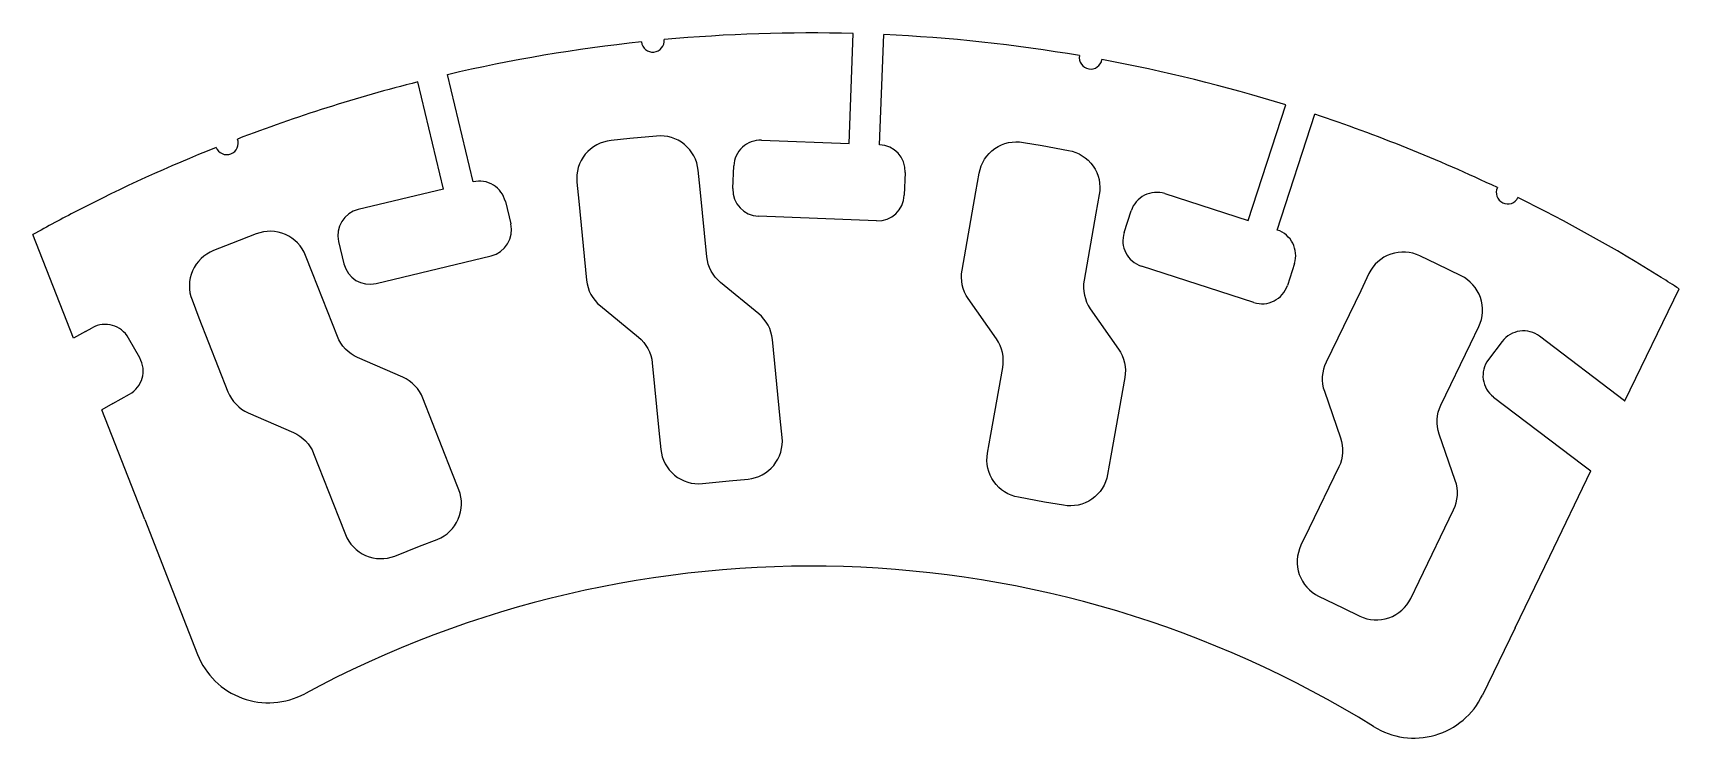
# Model space of a CAD drawing. Header units: millimetres. Extents: x -66 to -22.9, y -18.4 to 0.1.
import ezdxf

# ---------------------------------------------------------------- set-up
doc = ezdxf.new("R2010")
doc.units = ezdxf.units.MM
doc.layers.get('0').update_dxf_attribs({"linetype": 'CONTINUOUS'})

msp = doc.modelspace()

# ---------------------------------------------------------------- linework, layer by layer
for p, q in [((-44.631, -2.798), (-44.519, 0.092)), ((-43.831, -2.829), (-43.72, 0.064)), ((-55.273, -3.991), (-55.949, -1.178)), ((-54.495, -3.803), (-55.172, -0.989)), ((-34.157, -4.822), (-33.173, -1.785)), ((-33.396, -5.068), (-32.412, -2.029)), ((-46.929, -2.709), (-44.631, -2.798)), ((-47.679, -3.981), (-47.655, -3.382)), ((-43.159, -3.555), (-43.182, -4.155)), ((-55.273, -3.991), (-57.509, -4.529)), ((-36.345, -4.113), (-34.157, -4.822)), ((-53.65, -4.32), (-53.51, -4.904)), ((-43.908, -4.827), (-47.006, -4.708)), ((-37.411, -5.134), (-37.227, -4.564)), ((-64.98, -7.91), (-66.048, -5.186)), ((-58.025, -5.373), (-57.885, -5.956)), ((-57.041, -6.473), (-54.027, -5.748)), ((-34.012, -6.971), (-36.961, -6.016)), ((-32.946, -5.95), (-33.13, -6.521)), ((-24.274, -9.556), (-22.85, -6.612)), ((-64.668, -7.735), (-64.98, -7.91)), ((-64.668, -7.735), (-64.666, -7.734)), ((-64.666, -7.734), (-64.491, -7.636)), ((-63.245, -8.427), (-63.538, -7.904)), ((-27.491, -7.993), (-27.853, -8.471)), ((-24.28, -9.552), (-26.51, -7.859)), ((-63.949, -9.625), (-63.513, -9.38)), ((-27.719, -9.452), (-25.378, -11.229)), ((-63.949, -9.625), (-64.244, -9.79)), ((-63.115, -12.67), (-64.244, -9.79)), ((-24.28, -9.552), (-24.274, -9.556)), ((-25.378, -11.229), (-25.162, -11.392)), ((-26.245, -13.631), (-25.162, -11.392)), ((-63.115, -12.67), (-62.464, -14.332)), ((-27.154, -15.509), (-26.245, -13.631)), ((-62.464, -14.332), (-61.727, -16.211)), ((-27.154, -15.509), (-28.01, -17.278))]:
    msp.add_line(p, q)
for points in [[(-48.364, -5.771), (-48.54, -3.994), (-48.59, -3.497, 0.414214), (-49.683, -2.6), (-50.38, -2.669), (-50.878, -2.719, 0.414214), (-51.774, -3.812), (-51.725, -4.31), (-51.519, -6.386, 0.198912), (-51.158, -7.06), (-50.158, -7.88, -0.198912), (-49.796, -8.555), (-49.62, -10.332), (-49.571, -10.829, 0.414214), (-48.477, -11.726), (-47.781, -11.657), (-47.283, -11.607, 0.414214), (-46.387, -10.514), (-46.436, -10.016), (-46.642, -7.94, 0.198912), (-47.003, -7.266), (-48.003, -6.446, -0.198912)], [(-38.064, -4.135), (-38.152, -4.628), (-38.464, -6.386, 0.198912), (-38.3, -7.133), (-37.559, -8.193, -0.198912), (-37.395, -8.941), (-37.76, -10.994), (-37.847, -11.487, -0.414214), (-39.007, -12.296), (-39.499, -12.209), (-40.188, -12.086, -0.414214), (-40.998, -10.927), (-40.91, -10.434), (-40.598, -8.676, 0.198912), (-40.763, -7.929), (-41.503, -6.869, -0.198912), (-41.667, -6.121), (-41.303, -4.068), (-41.215, -3.575, -0.414214), (-40.056, -2.766), (-39.563, -2.853), (-38.874, -2.976, -0.414214)], [(-61.69, -7.37), (-60.929, -9.312, 0.198912), (-60.399, -9.864), (-59.214, -10.381, -0.198912), (-58.683, -10.933), (-58.032, -12.595), (-57.849, -13.061, 0.414214), (-56.553, -13.627), (-55.901, -13.372), (-55.436, -13.189, 0.414214), (-54.87, -11.893), (-55.052, -11.428), (-55.813, -9.486, 0.198912), (-56.344, -8.934), (-57.529, -8.417, -0.198912), (-58.059, -7.865), (-58.711, -6.202), (-58.893, -5.737, 0.414214), (-60.189, -5.171), (-60.841, -5.426), (-61.307, -5.609, 0.414214), (-61.873, -6.905)], [(-28.107, -7.605, 0.414214), (-28.572, -6.269), (-29.202, -5.964), (-29.652, -5.746, 0.414214), (-30.988, -6.211), (-31.205, -6.661), (-32.114, -8.539, 0.198912), (-32.158, -9.303), (-31.733, -10.524, -0.198912), (-31.777, -11.288), (-32.555, -12.896), (-32.773, -13.346, 0.414214), (-32.308, -14.682), (-31.678, -14.986), (-31.228, -15.204, 0.414214), (-29.892, -14.739), (-29.674, -14.289), (-28.766, -12.412, 0.198912), (-28.722, -11.648), (-29.147, -10.426, -0.198912), (-29.102, -9.662), (-28.325, -8.055)]]:
    msp.add_lwpolyline(points, format="xyb", close=True)
for centre, radius, start, end in [((-45.637, -41.893), 42, 88.4751, 95.2527), ((-45.637, -41.893), 42, 80.3333, 87.3837), ((-45.637, -41.893), 42, 96.0713, 103.1217), ((-49.781, -0.098), 0.3, -174.1334, 5.4574), ((-38.289, -0.541), 0.3, 170.1286, 349.7194), ((-45.637, -41.893), 42, 72.7371, 79.5147), ((-45.637, -41.893), 42, 104.2131, 110.9907), ((-45.637, -41.893), 42, 64.5953, 71.6457), ((-45.637, -41.893), 42, 111.8093, 117.3), ((-60.962, -2.788), 0.3, -158.3954, 21.1954), ((-46.956, -3.409), 0.7, 87.793, 177.793), ((-43.858, -3.528), 0.7, -2.207, 87.793), ((-54.331, -4.484), 0.7, 13.531, 103.531), ((-46.979, -4.008), 0.7, 177.793, 267.793), ((-43.881, -4.128), 0.7, 267.793, 357.793), ((-36.561, -4.779), 0.7, 72.055, 162.055), ((-27.348, -4.084), 0.3, 154.3906, 333.9814), ((-45.637, -41.893), 42, 57.9, 63.7767), ((-45.637, -41.893), 42, 117.3, 119.0764), ((-57.345, -5.209), 0.7, 103.531, 193.531), ((-54.191, -5.067), 0.7, -76.469, 13.531), ((-36.746, -5.35), 0.7, 162.055, 252.055), ((-33.611, -5.734), 0.7, -17.945, 72.055), ((-57.205, -5.793), 0.7, 193.531, 283.531), ((-45.637, -41.893), 42, 57.1427, 57.9), ((-33.796, -6.305), 0.7, 252.055, 342.055), ((-64.149, -8.246), 0.7, 29.3, 119.3), ((-26.933, -8.416), 0.7, 52.8, 142.8), ((-63.855, -8.769), 0.7, -60.7, 29.3), ((-27.296, -8.894), 0.7, 142.8, 232.8), ((-45.637, -41.893), 28, 58.1588, 118.3118), ((-59.865, -15.481), 2, 201.4, 298.3118), ((-29.81, -16.407), 2, 238.1588, 334.186)]:
    msp.add_arc(centre, radius, start, end)

doc.saveas('drawing.dxf')
